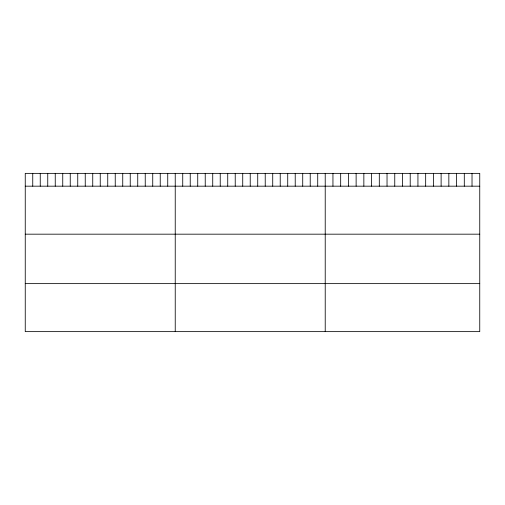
<?xml version="1.0" encoding="UTF-8"?>
<svg xmlns="http://www.w3.org/2000/svg" width="505" height="505" viewBox="0 0 505 505"><rect width="100%" height="100%" fill="white"/><g stroke="black" fill="none" stroke-linecap="round" stroke-linejoin="round"><path stroke-width="0.76" d="M479.75 186.175L479.75 331.633L25.25 331.633L25.25 173.366L479.75 173.366L479.75 186.175L25.25 186.175M25.25 234.175L479.75 234.175M25.25 283.633L479.75 283.633M472.023 173.366L472.023 186.175M464.297 173.366L464.297 186.175M456.57 173.366L456.57 186.175M448.844 173.366L448.844 186.175M441.117 173.366L441.117 186.175M433.391 173.366L433.391 186.175M425.665 173.366L425.665 186.175M417.938 173.366L417.938 186.175M410.212 173.366L410.212 186.175M402.485 173.366L402.485 186.175M394.758 173.366L394.758 186.175M387.032 173.366L387.032 186.175M379.305 173.366L379.305 186.175M371.579 173.366L371.579 186.175M363.852 173.366L363.852 186.175M356.126 173.366L356.126 186.175M348.399 173.366L348.399 186.175M340.673 173.366L340.673 186.175M332.947 173.366L332.947 186.175M325.22 173.366L325.22 331.633M317.721 173.366L317.721 186.175M310.221 173.366L310.221 186.175M302.722 173.366L302.722 186.175M295.223 173.366L295.223 186.175M287.724 173.366L287.724 186.175M280.224 173.366L280.224 186.175M272.725 173.366L272.725 186.175M265.226 173.366L265.226 186.175M257.727 173.366L257.727 186.175M250.227 173.366L250.227 186.175M242.728 173.366L242.728 186.175M235.229 173.366L235.229 186.175M227.73 173.366L227.73 186.175M220.23 173.366L220.23 186.175M212.731 173.366L212.731 186.175M205.232 173.366L205.232 186.175M197.733 173.366L197.733 186.175M190.233 173.366L190.233 186.175M182.734 173.366L182.734 186.175M175.235 173.366L175.235 331.633M167.736 173.366L167.736 186.175M160.237 173.366L160.237 186.175M152.737 173.366L152.737 186.175M145.238 173.366L145.238 186.175M137.739 173.366L137.739 186.175M130.239 173.366L130.239 186.175M122.74 173.366L122.74 186.175M115.241 173.366L115.241 186.175M107.742 173.366L107.742 186.175M100.243 173.366L100.243 186.175M92.743 173.366L92.743 186.175M85.244 173.366L85.244 186.175M77.745 173.366L77.745 186.175M70.245 173.366L70.245 186.175M62.746 173.366L62.746 186.175M55.247 173.366L55.247 186.175M47.748 173.366L47.748 186.175M40.248 173.366L40.248 186.175M32.749 173.366L32.749 186.175"/></g></svg>
